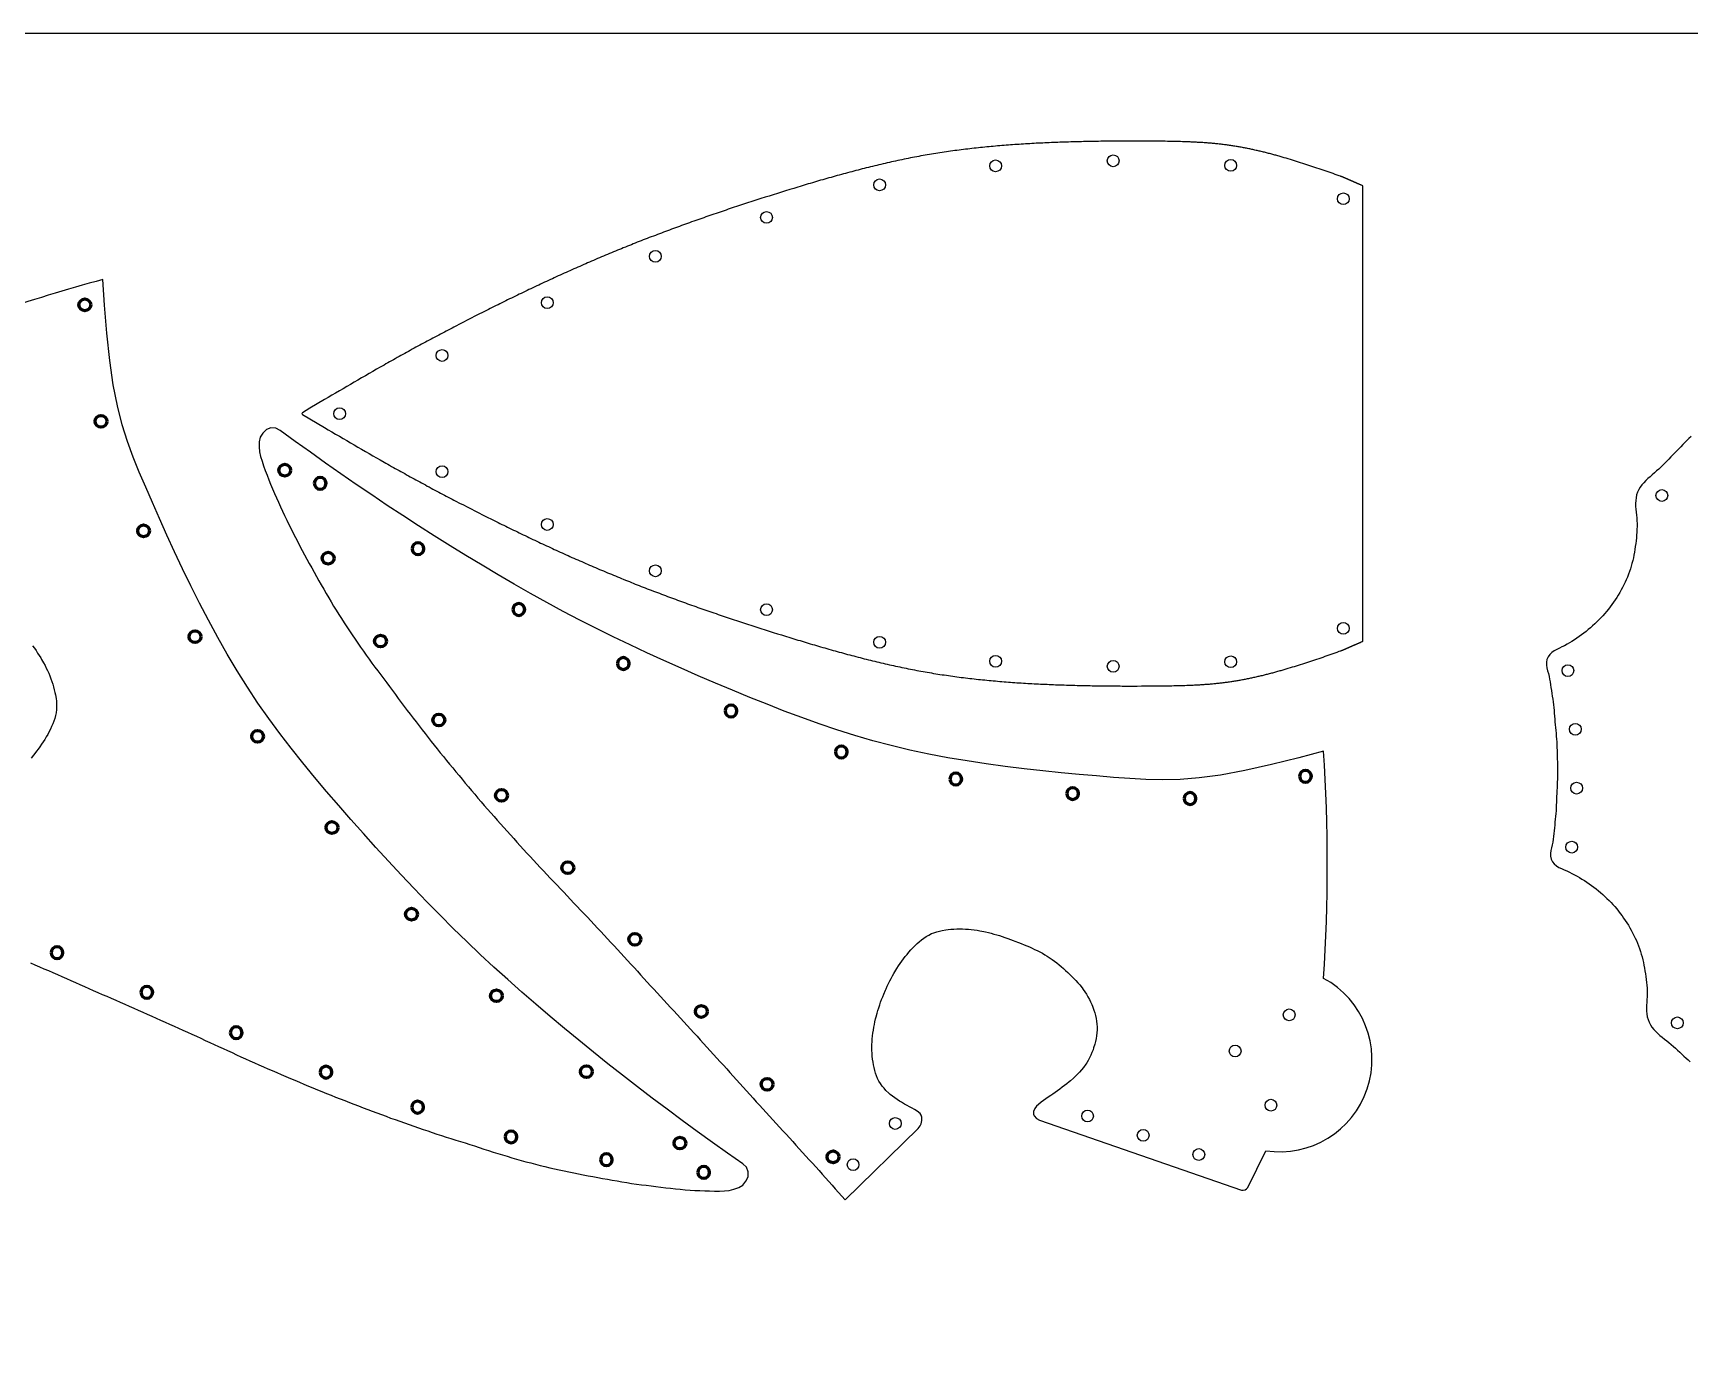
# Model space of a CAD drawing. Header units: millimetres. Extents: x -13 to 1300, y 0 to 900.
# Drawn here: x 219.7 to 641.9, y 563.2 to 900 of the extents above; entities that cross this region are included whole.
import ezdxf

# ---------------------------------------------------------------- set-up
doc = ezdxf.new("R2010")
doc.units = ezdxf.units.MM
doc.header["$MEASUREMENT"] = 0
doc.layers.add('Asphalt line', color=7, linetype='Continuous', lineweight=60)

# ---------------------------------------------------------------- blocks, each defined once
blk = doc.blocks.new('*U170')
at = {"layer": 'Asphalt line'}
blk.add_circle((0, 0), 1.5, dxfattribs=at)
blk = doc.blocks.new('*U172')
at = {"color": 0, "linetype": 'ByBlock', "lineweight": -2, "transparency": 16777216}
for p, rotation in [((18152.59, 16266.89), 125.0890754685372), ((18169.27, 16241.97), 122.4878010104123), ((18184.74, 16216.27), 119.3926457649304), ((18198.52, 16189.62), 115.3225944649334), ((18210.6, 16162.17), 112.3515465901946), ((18221.05, 16134.06), 107.4632557853854), ((18227.95, 16104.89), 99.52896095275729), ((18231.66, 16075.12), 95.27111535672375), ((18232.93, 16045.19), 85.59557755168287), ((18227.25, 16015.77), 75.27021403216519)]:
    blk.add_blockref('*U170', p, dxfattribs=dict(at, rotation=rotation))
blk = doc.blocks.new('*U173')
at = {"layer": 'Asphalt line'}
blk.add_circle((0, 0), 1.5, dxfattribs=at)
blk = doc.blocks.new('*U174')
at = {"color": 0, "linetype": 'ByBlock', "lineweight": -2, "transparency": 16777216}
for p, rotation in [((18152.59, 16266.89), 125.0890754685372), ((18169.27, 16241.97), 122.4878010104123), ((18184.74, 16216.27), 119.3926457649304), ((18198.52, 16189.62), 115.3225944649334), ((18210.6, 16162.17), 112.3515465901946), ((18221.05, 16134.06), 107.4632557853854), ((18227.95, 16104.89), 99.52896095275729), ((18231.66, 16075.12), 95.27111535672375), ((18232.93, 16045.19), 85.59557755168287), ((18227.25, 16015.77), 75.27021403216519)]:
    blk.add_blockref('*U173', p, dxfattribs=dict(at, rotation=rotation))
blk = doc.blocks.new('*U175')
at = {"layer": 'Asphalt line'}
blk.add_circle((10.01, -0.04), 1.5, dxfattribs=at)
blk = doc.blocks.new('*U176')
at = {"color": 0, "linetype": 'ByBlock', "lineweight": -2, "transparency": 16777216}
for p, rotation in [((18034.35, 16271.62), 25.65217659038145), ((18012.34, 16259.78), 30.74563605227971), ((17991.77, 16245.59), 36.53078466352862), ((17971.98, 16230.33), 39.4520793077395), ((17953.04, 16214.01), 41.98599230359968), ((17934.78, 16196.94), 43.37548425488295), ((17916.44, 16179.95), 42.52346272460711), ((17898.01, 16163.06), 42.27126068787618), ((17879.49, 16146.26), 42.45308691379032), ((17860.94, 16129.51), 42.04676851832901)]:
    blk.add_blockref('*U175', p, dxfattribs=dict(at, rotation=rotation))
blk = doc.blocks.new('*U177')
at = {"layer": 'Asphalt line'}
blk.add_circle((10.01, -0.04), 1.5, dxfattribs=at)
blk = doc.blocks.new('*U178')
at = {"color": 0, "linetype": 'ByBlock', "lineweight": -2, "transparency": 16777216}
for p, rotation in [((18034.35, 16271.62), 25.65217659038145), ((18012.34, 16259.78), 30.74563605227971), ((17991.77, 16245.59), 36.53078466352862), ((17971.98, 16230.33), 39.4520793077395), ((17953.04, 16214.01), 41.98599230359968), ((17934.78, 16196.94), 43.37548425488295), ((17916.44, 16179.95), 42.52346272460711), ((17898.01, 16163.06), 42.27126068787618), ((17879.49, 16146.26), 42.45308691379032), ((17860.94, 16129.51), 42.04676851832901)]:
    blk.add_blockref('*U177', p, dxfattribs=dict(at, rotation=rotation))

msp = doc.modelspace()

# ---------------------------------------------------------------- linework, layer by layer
for p, q in [((0, 900), (1300, 900)), ((558.59, 745.03), (558.59, 750.53)), ((426.62, 602.67), (430.2, 606.17))]:
    msp.add_line(p, q)
for points in [[(288.27, 803.27, 0.471642), (288.27, 802.83), (290.16, 801.71), (292.04, 800.6), (293.93, 799.48), (294.87, 798.93), (295.82, 798.37), (296.76, 797.82), (297.71, 797.26), (298.65, 796.71), (299.6, 796.15), (300.54, 795.6), (301.49, 795.05), (302.44, 794.5), (303.39, 793.95), (304.34, 793.4), (305.29, 792.85), (306.24, 792.31), (307.19, 791.76), (308.14, 791.22), (309.09, 790.68), (309.57, 790.41), (310.05, 790.14), (310.52, 789.87), (311, 789.6), (311.48, 789.34), (311.96, 789.07), (312.43, 788.8), (312.91, 788.54), (313.39, 788.27), (313.87, 788), (314.35, 787.74), (314.83, 787.47), (315.31, 787.21), (315.79, 786.95), (316.27, 786.68), (316.75, 786.42), (317.23, 786.16), (317.71, 785.9), (318.19, 785.63), (318.68, 785.37), (319.16, 785.11), (319.64, 784.85), (320.12, 784.59), (320.61, 784.34), (321.09, 784.08), (321.57, 783.82), (322.06, 783.56), (322.54, 783.3), (323.02, 783.05), (323.51, 782.79), (323.99, 782.54), (324.48, 782.28), (324.96, 782.03), (325.45, 781.77), (325.93, 781.52), (326.42, 781.26), (326.9, 781.01), (327.39, 780.76), (328.36, 780.25), (329.34, 779.75), (330.31, 779.25), (331.29, 778.75), (332.26, 778.25), (333.24, 777.76), (334.22, 777.26), (334.71, 777.01), (335.2, 776.77), (335.69, 776.52), (336.18, 776.28), (336.67, 776.03), (337.16, 775.79), (337.65, 775.54), (338.14, 775.3), (338.63, 775.06), (339.13, 774.81), (339.62, 774.57), (340.11, 774.33), (340.6, 774.09), (341.09, 773.85), (341.59, 773.61), (342.08, 773.37), (342.57, 773.13), (343.07, 772.89), (343.56, 772.65), (344.05, 772.41), (344.55, 772.17), (345.04, 771.94), (345.54, 771.7), (346.03, 771.46), (346.53, 771.23), (347.02, 770.99), (347.52, 770.76), (348.01, 770.53), (348.51, 770.29), (349.01, 770.06), (349.5, 769.83), (350, 769.6), (350.5, 769.37), (350.99, 769.14), (351.49, 768.91), (351.99, 768.68), (352.49, 768.45), (352.98, 768.22), (353.48, 767.99), (353.98, 767.76), (354.48, 767.54), (354.98, 767.31), (355.48, 767.09), (355.98, 766.86), (356.48, 766.64), (356.98, 766.41), (357.48, 766.19), (357.98, 765.97), (358.48, 765.75), (358.98, 765.53), (359.49, 765.31), (359.99, 765.09), (360.49, 764.87), (360.99, 764.65), (361.49, 764.43), (362, 764.21), (362.5, 764), (363, 763.78), (363.51, 763.57), (364.01, 763.35), (364.52, 763.14), (365.02, 762.93), (365.53, 762.71), (366.03, 762.5), (366.54, 762.29), (367.04, 762.08), (367.55, 761.87), (368.05, 761.66), (368.56, 761.45), (369.07, 761.25), (369.58, 761.04), (370.08, 760.83), (370.59, 760.63), (371.1, 760.42), (371.61, 760.22), (372.12, 760.02), (372.62, 759.81), (373.13, 759.61), (373.64, 759.41), (374.15, 759.21), (374.66, 759.01), (375.17, 758.81), (375.68, 758.61), (376.19, 758.41), (376.7, 758.22), (377.21, 758.02), (377.73, 757.82), (378.24, 757.63), (378.75, 757.43), (379.26, 757.24), (379.77, 757.05), (380.29, 756.86), (380.8, 756.66), (381.31, 756.47), (381.83, 756.28), (382.34, 756.09), (382.85, 755.9), (383.37, 755.71), (383.88, 755.52), (384.4, 755.34), (384.91, 755.15), (385.43, 754.96), (385.94, 754.78), (386.46, 754.59), (386.97, 754.41), (387.49, 754.22), (388.01, 754.04), (388.52, 753.86), (389.04, 753.67), (389.56, 753.49), (390.07, 753.31), (390.59, 753.13), (391.11, 752.95), (391.62, 752.77), (392.14, 752.59), (392.66, 752.41), (393.18, 752.24), (393.7, 752.06), (394.22, 751.88), (394.74, 751.7), (395.25, 751.53), (395.77, 751.35), (396.29, 751.18), (396.81, 751), (397.33, 750.83), (397.85, 750.66), (398.37, 750.48), (398.89, 750.31), (399.41, 750.14), (399.93, 749.97), (400.46, 749.8), (400.98, 749.62), (401.5, 749.45), (402.02, 749.28), (402.54, 749.12), (403.06, 748.95), (404.11, 748.61), (405.15, 748.28), (406.2, 747.94), (407.24, 747.61), (408.29, 747.28), (409.34, 746.95), (410.38, 746.63), (411.43, 746.3), (412.48, 745.98), (413.53, 745.66), (414.06, 745.5), (414.58, 745.34), (415.11, 745.18), (415.63, 745.02), (416.16, 744.86), (416.68, 744.7), (417.21, 744.54), (417.74, 744.39), (418.26, 744.23), (418.79, 744.08), (419.32, 743.92), (419.84, 743.77), (420.37, 743.61), (420.9, 743.46), (421.42, 743.31), (421.95, 743.16), (422.48, 743.01), (423.01, 742.86), (423.54, 742.71), (424.06, 742.56), (424.59, 742.41), (425.12, 742.27), (425.65, 742.12), (426.18, 741.98), (426.71, 741.83), (427.24, 741.69), (427.77, 741.55), (428.3, 741.41), (428.83, 741.27), (429.36, 741.13), (429.89, 740.99), (430.42, 740.85), (430.95, 740.72), (431.48, 740.58), (432.01, 740.45), (432.54, 740.31), (433.08, 740.18), (433.61, 740.05), (434.14, 739.92), (434.67, 739.8), (435.21, 739.67), (435.74, 739.54), (436.27, 739.42), (436.81, 739.3), (437.34, 739.17), (437.88, 739.05), (438.41, 738.93), (438.95, 738.82), (439.48, 738.7), (440.02, 738.58), (440.55, 738.47), (441.09, 738.36), (441.62, 738.25), (442.16, 738.14), (442.7, 738.03), (443.23, 737.92), (443.77, 737.82), (444.31, 737.71), (444.85, 737.61), (445.38, 737.51), (445.92, 737.41), (446.46, 737.31), (447, 737.22), (447.54, 737.12), (448.08, 737.03), (448.62, 736.94), (449.16, 736.85), (449.7, 736.76), (450.24, 736.68), (450.78, 736.59), (451.32, 736.51), (451.86, 736.43), (452.41, 736.35), (452.95, 736.27), (453.49, 736.19), (454.03, 736.12), (454.58, 736.04), (455.12, 735.97), (455.66, 735.9), (456.21, 735.83), (456.75, 735.76), (457.29, 735.7), (457.84, 735.63), (458.38, 735.57), (458.93, 735.5), (459.47, 735.44), (460.02, 735.38), (460.56, 735.32), (461.11, 735.27), (461.65, 735.21), (462.2, 735.16), (462.74, 735.1), (463.29, 735.05), (463.84, 735), (464.38, 734.95), (464.93, 734.9), (465.47, 734.85), (466.02, 734.81), (466.57, 734.76), (467.11, 734.72), (467.66, 734.67), (468.21, 734.63), (468.76, 734.59), (469.3, 734.55), (469.85, 734.51), (470.4, 734.47), (470.95, 734.44), (471.49, 734.4), (472.04, 734.37), (472.59, 734.33), (473.14, 734.3), (473.68, 734.27), (474.23, 734.24), (474.78, 734.21), (475.33, 734.18), (475.88, 734.15), (476.43, 734.13), (476.97, 734.1), (477.52, 734.07), (478.07, 734.05), (478.62, 734.03), (479.17, 734), (479.71, 733.98), (480.26, 733.96), (480.81, 733.94), (481.36, 733.92), (481.91, 733.9), (482.45, 733.88), (483, 733.86), (483.55, 733.85), (484.1, 733.83), (484.65, 733.82), (485.19, 733.8), (485.74, 733.79), (486.29, 733.77), (486.84, 733.76), (487.39, 733.75), (487.93, 733.74), (488.48, 733.72), (489.03, 733.71), (489.58, 733.7), (490.12, 733.7), (490.67, 733.69), (491.22, 733.68), (491.77, 733.67), (492.31, 733.66), (492.86, 733.66), (493.41, 733.65), (493.96, 733.65), (494.5, 733.64), (495.05, 733.64), (495.6, 733.63), (496.15, 733.63), (496.69, 733.63), (497.24, 733.62), (497.79, 733.62), (498.34, 733.62), (498.88, 733.62), (499.98, 733.62), (501.08, 733.62), (502.17, 733.63), (503.27, 733.63), (504.37, 733.64), (505.46, 733.65), (506.56, 733.66), (507.11, 733.66), (507.66, 733.67), (508.21, 733.67), (508.76, 733.68), (509.31, 733.69), (509.86, 733.7), (510.4, 733.71), (510.95, 733.72), (511.5, 733.74), (512.05, 733.75), (512.6, 733.77), (513.15, 733.78), (513.7, 733.8), (514.25, 733.82), (514.52, 733.83), (514.79, 733.85), (515.07, 733.86), (515.34, 733.87), (515.62, 733.88), (515.89, 733.9), (516.16, 733.91), (516.44, 733.93), (516.71, 733.94), (516.99, 733.96), (517.26, 733.98), (517.53, 733.99), (517.81, 734.01), (518.08, 734.03), (518.35, 734.05), (518.63, 734.07), (518.9, 734.09), (519.17, 734.11), (519.44, 734.13), (519.72, 734.16), (519.99, 734.18), (520.26, 734.2), (520.54, 734.23), (520.81, 734.26), (521.08, 734.28), (521.35, 734.31), (521.63, 734.34), (521.9, 734.37), (522.17, 734.4), (522.44, 734.43), (522.71, 734.46), (522.98, 734.49), (523.26, 734.53), (523.53, 734.56), (523.8, 734.6), (524.07, 734.63), (524.34, 734.67), (524.61, 734.71), (524.88, 734.75), (525.15, 734.79), (525.42, 734.83), (525.69, 734.87), (525.96, 734.91), (526.23, 734.96), (526.5, 735), (526.77, 735.05), (527.04, 735.1), (527.31, 735.14), (527.58, 735.19), (527.85, 735.24), (528.12, 735.29), (528.39, 735.34), (528.66, 735.4), (528.93, 735.45), (529.2, 735.5), (529.46, 735.56), (529.73, 735.61), (530, 735.67), (530.27, 735.73), (530.54, 735.79), (530.8, 735.85), (531.07, 735.9), (531.34, 735.97), (531.61, 736.03), (531.87, 736.09), (532.14, 736.15), (532.41, 736.21), (532.67, 736.28), (532.94, 736.34), (533.21, 736.41), (533.47, 736.47), (533.74, 736.54), (534.01, 736.61), (534.27, 736.68), (534.54, 736.74), (534.8, 736.81), (535.07, 736.88), (535.33, 736.95), (535.6, 737.02), (535.86, 737.1), (536.13, 737.17), (536.39, 737.24), (536.66, 737.31), (536.92, 737.39), (537.19, 737.46), (537.45, 737.54), (537.71, 737.61), (537.98, 737.69), (538.24, 737.76), (538.51, 737.84), (539.03, 737.99), (539.56, 738.15), (540.08, 738.31), (540.61, 738.47), (541.13, 738.63), (541.66, 738.79), (542.18, 738.95), (542.7, 739.12), (543.23, 739.28), (543.75, 739.45), (544.27, 739.62), (544.79, 739.79), (545.31, 739.96), (545.83, 740.13), (546.35, 740.31), (546.87, 740.48), (547.39, 740.66), (547.91, 740.83), (548.42, 741.01), (548.94, 741.19), (549.46, 741.37), (549.98, 741.55), (550.49, 741.73), (551.01, 741.91), (551.53, 742.1), (552.04, 742.28), (552.56, 742.46), (552.82, 742.56), (552.94, 742.6), (553.01, 742.63), (553.04, 742.64), (553.06, 742.64), (553.07, 742.65), (553.08, 742.65), (553.09, 742.66), (553.1, 742.66), (553.11, 742.66), (553.12, 742.67), (553.14, 742.67), (553.15, 742.68), (553.16, 742.68), (553.18, 742.69), (553.19, 742.7), (553.21, 742.7), (553.23, 742.71), (553.25, 742.72), (553.27, 742.73), (553.28, 742.73), (553.3, 742.74), (553.31, 742.74), (553.32, 742.75), (553.34, 742.75), (553.35, 742.76), (553.36, 742.77), (553.38, 742.77), (553.4, 742.78), (553.41, 742.79), (553.43, 742.79), (553.45, 742.8), (553.46, 742.81), (553.48, 742.81), (553.5, 742.82), (553.52, 742.83), (553.54, 742.84), (553.56, 742.85), (553.58, 742.86), (553.6, 742.87), (553.63, 742.88), (553.65, 742.89), (553.67, 742.9), (553.7, 742.91), (553.73, 742.92), (553.75, 742.93), (553.78, 742.94), (553.81, 742.95), (553.83, 742.97), (553.86, 742.98), (553.89, 742.99), (553.93, 743), (553.96, 743.02), (553.99, 743.03), (554.02, 743.05), (554.06, 743.06), (554.09, 743.08), (554.13, 743.09), (554.17, 743.11), (554.2, 743.12), (554.24, 743.14), (554.28, 743.16), (554.32, 743.18), (554.36, 743.19), (554.41, 743.21), (554.45, 743.23), (554.49, 743.25), (554.54, 743.27), (554.59, 743.29), (554.63, 743.31), (554.68, 743.33), (554.73, 743.35), (554.78, 743.37), (554.83, 743.4), (554.89, 743.42), (554.94, 743.44), (555, 743.47), (555.05, 743.49), (555.11, 743.52), (555.17, 743.54), (555.23, 743.57), (555.29, 743.59), (555.35, 743.62), (555.41, 743.65), (555.48, 743.68), (555.54, 743.71), (555.61, 743.73), (555.68, 743.76), (555.75, 743.79), (555.82, 743.82), (555.89, 743.86), (555.96, 743.89), (556.04, 743.92), (556.11, 743.95), (556.19, 743.99), (556.27, 744.02), (556.35, 744.06), (556.43, 744.09), (556.51, 744.13), (556.6, 744.16), (556.68, 744.2), (556.77, 744.24), (556.86, 744.28), (556.95, 744.32), (557.04, 744.36), (557.13, 744.4), (557.22, 744.44), (557.32, 744.48), (557.42, 744.52), (557.52, 744.56), (557.62, 744.61), (557.72, 744.65), (557.82, 744.7), (557.93, 744.74), (558.03, 744.79), (558.14, 744.84), (558.25, 744.88), (558.36, 744.93), (558.47, 744.98), (558.59, 745.03), (558.59, 861.07), (558.47, 861.12), (558.36, 861.17), (558.25, 861.22), (558.14, 861.26), (558.03, 861.31), (557.93, 861.36), (557.82, 861.4), (557.72, 861.45), (557.62, 861.49), (557.52, 861.54), (557.42, 861.58), (557.32, 861.62), (557.22, 861.66), (557.13, 861.7), (557.04, 861.74), (556.95, 861.78), (556.86, 861.82), (556.77, 861.86), (556.68, 861.9), (556.6, 861.94), (556.51, 861.97), (556.43, 862.01), (556.35, 862.04), (556.27, 862.08), (556.19, 862.11), (556.11, 862.15), (556.04, 862.18), (555.96, 862.21), (555.89, 862.24), (555.82, 862.28), (555.75, 862.31), (555.68, 862.34), (555.61, 862.37), (555.54, 862.39), (555.48, 862.42), (555.41, 862.45), (555.35, 862.48), (555.29, 862.51), (555.23, 862.53), (555.17, 862.56), (555.11, 862.58), (555.05, 862.61), (555, 862.63), (554.94, 862.66), (554.89, 862.68), (554.83, 862.7), (554.78, 862.73), (554.73, 862.75), (554.68, 862.77), (554.63, 862.79), (554.59, 862.81), (554.54, 862.83), (554.49, 862.85), (554.45, 862.87), (554.41, 862.89), (554.36, 862.91), (554.32, 862.92), (554.28, 862.94), (554.24, 862.96), (554.2, 862.98), (554.17, 862.99), (554.13, 863.01), (554.09, 863.02), (554.06, 863.04), (554.02, 863.05), (553.99, 863.07), (553.96, 863.08), (553.93, 863.1), (553.89, 863.11), (553.86, 863.12), (553.83, 863.13), (553.81, 863.15), (553.78, 863.16), (553.75, 863.17), (553.73, 863.18), (553.7, 863.19), (553.67, 863.2), (553.65, 863.21), (553.63, 863.22), (553.6, 863.23), (553.58, 863.24), (553.56, 863.25), (553.54, 863.26), (553.52, 863.27), (553.5, 863.28), (553.48, 863.29), (553.46, 863.29), (553.45, 863.3), (553.43, 863.31), (553.41, 863.31), (553.4, 863.32), (553.38, 863.33), (553.36, 863.33), (553.35, 863.34), (553.34, 863.35), (553.32, 863.35), (553.31, 863.36), (553.3, 863.36), (553.28, 863.37), (553.27, 863.37), (553.25, 863.38), (553.23, 863.39), (553.21, 863.4), (553.19, 863.4), (553.18, 863.41), (553.16, 863.42), (553.15, 863.42), (553.14, 863.43), (553.12, 863.43), (553.11, 863.44), (553.1, 863.44), (553.09, 863.44), (553.08, 863.45), (553.07, 863.45), (553.06, 863.46), (553.04, 863.46), (553.01, 863.47), (552.94, 863.5), (552.82, 863.54), (552.56, 863.64), (552.04, 863.82), (551.53, 864), (551.01, 864.19), (550.49, 864.37), (549.98, 864.55), (549.46, 864.73), (548.94, 864.91), (548.42, 865.09), (547.91, 865.27), (547.39, 865.44), (546.87, 865.62), (546.35, 865.79), (545.83, 865.97), (545.31, 866.14), (544.79, 866.31), (544.27, 866.48), (543.75, 866.65), (543.23, 866.82), (542.7, 866.98), (542.18, 867.15), (541.66, 867.31), (541.13, 867.47), (540.61, 867.63), (540.08, 867.79), (539.56, 867.95), (539.03, 868.11), (538.51, 868.26), (538.24, 868.34), (537.98, 868.41), (537.71, 868.49), (537.45, 868.56), (537.19, 868.64), (536.92, 868.71), (536.66, 868.79), (536.39, 868.86), (536.13, 868.93), (535.86, 869), (535.6, 869.08), (535.33, 869.15), (535.07, 869.22), (534.8, 869.29), (534.54, 869.36), (534.27, 869.42), (534.01, 869.49), (533.74, 869.56), (533.47, 869.63), (533.21, 869.69), (532.94, 869.76), (532.67, 869.82), (532.41, 869.89), (532.14, 869.95), (531.87, 870.01), (531.61, 870.07), (531.34, 870.13), (531.07, 870.2), (530.8, 870.25), (530.54, 870.31), (530.27, 870.37), (530, 870.43), (529.73, 870.49), (529.46, 870.54), (529.2, 870.6), (528.93, 870.65), (528.66, 870.7), (528.39, 870.76), (528.12, 870.81), (527.85, 870.86), (527.58, 870.91), (527.31, 870.96), (527.04, 871), (526.77, 871.05), (526.5, 871.1), (526.23, 871.14), (525.96, 871.19), (525.69, 871.23), (525.42, 871.27), (525.15, 871.31), (524.88, 871.35), (524.61, 871.39), (524.34, 871.43), (524.07, 871.47), (523.8, 871.5), (523.53, 871.54), (523.26, 871.57), (522.98, 871.61), (522.71, 871.64), (522.44, 871.67), (522.17, 871.7), (521.9, 871.73), (521.63, 871.76), (521.35, 871.79), (521.08, 871.82), (520.81, 871.84), (520.54, 871.87), (520.26, 871.9), (519.99, 871.92), (519.72, 871.94), (519.44, 871.97), (519.17, 871.99), (518.9, 872.01), (518.63, 872.03), (518.35, 872.05), (518.08, 872.07), (517.81, 872.09), (517.53, 872.11), (517.26, 872.12), (516.99, 872.14), (516.71, 872.16), (516.44, 872.17), (516.16, 872.19), (515.89, 872.2), (515.62, 872.22), (515.34, 872.23), (515.07, 872.24), (514.79, 872.25), (514.52, 872.27), (514.25, 872.28), (513.7, 872.3), (513.15, 872.32), (512.6, 872.33), (512.05, 872.35), (511.5, 872.36), (510.95, 872.38), (510.4, 872.39), (509.86, 872.4), (509.31, 872.41), (508.76, 872.42), (508.21, 872.43), (507.66, 872.43), (507.11, 872.44), (506.56, 872.44), (505.46, 872.45), (504.37, 872.46), (503.27, 872.47), (502.17, 872.47), (501.08, 872.48), (499.98, 872.48), (498.88, 872.48), (498.34, 872.48), (497.79, 872.48), (497.24, 872.48), (496.69, 872.47), (496.15, 872.47), (495.6, 872.47), (495.05, 872.46), (494.5, 872.46), (493.96, 872.45), (493.41, 872.45), (492.86, 872.44), (492.31, 872.44), (491.77, 872.43), (491.22, 872.42), (490.67, 872.41), (490.12, 872.4), (489.58, 872.4), (489.03, 872.39), (488.48, 872.37), (487.93, 872.36), (487.39, 872.35), (486.84, 872.34), (486.29, 872.33), (485.74, 872.31), (485.19, 872.3), (484.65, 872.28), (484.1, 872.27), (483.55, 872.25), (483, 872.24), (482.45, 872.22), (481.91, 872.2), (481.36, 872.18), (480.81, 872.16), (480.26, 872.14), (479.71, 872.12), (479.17, 872.1), (478.62, 872.07), (478.07, 872.05), (477.52, 872.03), (476.97, 872), (476.43, 871.97), (475.88, 871.95), (475.33, 871.92), (474.78, 871.89), (474.23, 871.86), (473.68, 871.83), (473.14, 871.8), (472.59, 871.77), (472.04, 871.73), (471.49, 871.7), (470.95, 871.66), (470.4, 871.63), (469.85, 871.59), (469.3, 871.55), (468.76, 871.51), (468.21, 871.47), (467.66, 871.43), (467.11, 871.38), (466.57, 871.34), (466.02, 871.29), (465.47, 871.25), (464.93, 871.2), (464.38, 871.15), (463.84, 871.1), (463.29, 871.05), (462.74, 871), (462.2, 870.94), (461.65, 870.89), (461.11, 870.83), (460.56, 870.78), (460.02, 870.72), (459.47, 870.66), (458.93, 870.6), (458.38, 870.53), (457.84, 870.47), (457.29, 870.4), (456.75, 870.34), (456.21, 870.27), (455.66, 870.2), (455.12, 870.13), (454.58, 870.06), (454.03, 869.98), (453.49, 869.91), (452.95, 869.83), (452.41, 869.75), (451.86, 869.67), (451.32, 869.59), (450.78, 869.51), (450.24, 869.42), (449.7, 869.34), (449.16, 869.25), (448.62, 869.16), (448.08, 869.07), (447.54, 868.98), (447, 868.88), (446.46, 868.79), (445.92, 868.69), (445.38, 868.59), (444.85, 868.49), (444.31, 868.39), (443.77, 868.28), (443.23, 868.18), (442.7, 868.07), (442.16, 867.96), (441.62, 867.85), (441.09, 867.74), (440.55, 867.63), (440.02, 867.52), (439.48, 867.4), (438.95, 867.28), (438.41, 867.17), (437.88, 867.05), (437.34, 866.93), (436.81, 866.8), (436.27, 866.68), (435.74, 866.56), (435.21, 866.43), (434.67, 866.3), (434.14, 866.18), (433.61, 866.05), (433.08, 865.92), (432.54, 865.78), (432.01, 865.65), (431.48, 865.52), (430.95, 865.38), (430.42, 865.25), (429.89, 865.11), (429.36, 864.97), (428.83, 864.83), (428.3, 864.69), (427.77, 864.55), (427.24, 864.41), (426.71, 864.27), (426.18, 864.12), (425.65, 863.98), (425.12, 863.83), (424.59, 863.69), (424.06, 863.54), (423.54, 863.39), (423.01, 863.24), (422.48, 863.09), (421.95, 862.94), (421.42, 862.79), (420.9, 862.64), (420.37, 862.49), (419.84, 862.33), (419.32, 862.18), (418.79, 862.02), (418.26, 861.87), (417.74, 861.71), (417.21, 861.56), (416.68, 861.4), (416.16, 861.24), (415.63, 861.08), (415.11, 860.92), (414.58, 860.76), (414.06, 860.6), (413.53, 860.44), (412.48, 860.12), (411.43, 859.8), (410.38, 859.47), (409.34, 859.15), (408.29, 858.82), (407.24, 858.49), (406.2, 858.16), (405.15, 857.82), (404.11, 857.49), (403.06, 857.15), (402.54, 856.98), (402.02, 856.82), (401.5, 856.65), (400.98, 856.48), (400.46, 856.3), (399.93, 856.13), (399.41, 855.96), (398.89, 855.79), (398.37, 855.62), (397.85, 855.44), (397.33, 855.27), (396.81, 855.1), (396.29, 854.92), (395.77, 854.75), (395.25, 854.57), (394.74, 854.4), (394.22, 854.22), (393.7, 854.04), (393.18, 853.86), (392.66, 853.69), (392.14, 853.51), (391.62, 853.33), (391.11, 853.15), (390.59, 852.97), (390.07, 852.79), (389.56, 852.61), (389.04, 852.43), (388.52, 852.24), (388.01, 852.06), (387.49, 851.88), (386.97, 851.69), (386.46, 851.51), (385.94, 851.32), (385.43, 851.14), (384.91, 850.95), (384.4, 850.76), (383.88, 850.58), (383.37, 850.39), (382.85, 850.2), (382.34, 850.01), (381.83, 849.82), (381.31, 849.63), (380.8, 849.44), (380.29, 849.24), (379.77, 849.05), (379.26, 848.86), (378.75, 848.67), (378.24, 848.47), (377.73, 848.28), (377.21, 848.08), (376.7, 847.88), (376.19, 847.69), (375.68, 847.49), (375.17, 847.29), (374.66, 847.09), (374.15, 846.89), (373.64, 846.69), (373.13, 846.49), (372.62, 846.29), (372.12, 846.08), (371.61, 845.88), (371.1, 845.68), (370.59, 845.47), (370.08, 845.27), (369.58, 845.06), (369.07, 844.85), (368.56, 844.65), (368.05, 844.44), (367.55, 844.23), (367.04, 844.02), (366.54, 843.81), (366.03, 843.6), (365.53, 843.39), (365.02, 843.17), (364.52, 842.96), (364.01, 842.75), (363.51, 842.53), (363, 842.32), (362.5, 842.1), (362, 841.89), (361.49, 841.67), (360.99, 841.45), (360.49, 841.23), (359.99, 841.01), (359.49, 840.79), (358.98, 840.57), (358.48, 840.35), (357.98, 840.13), (357.48, 839.91), (356.98, 839.69), (356.48, 839.46), (355.98, 839.24), (355.48, 839.01), (354.98, 838.79), (354.48, 838.56), (353.98, 838.34), (353.48, 838.11), (352.98, 837.88), (352.49, 837.65), (351.99, 837.42), (351.49, 837.19), (350.99, 836.96), (350.5, 836.73), (350, 836.5), (349.5, 836.27), (349.01, 836.04), (348.51, 835.81), (348.01, 835.57), (347.52, 835.34), (347.02, 835.11), (346.53, 834.87), (346.03, 834.64), (345.54, 834.4), (345.04, 834.16), (344.55, 833.93), (344.05, 833.69), (343.56, 833.45), (343.07, 833.21), (342.57, 832.97), (342.08, 832.73), (341.59, 832.49), (341.09, 832.25), (340.6, 832.01), (340.11, 831.77), (339.62, 831.53), (339.13, 831.29), (338.63, 831.04), (338.14, 830.8), (337.65, 830.56), (337.16, 830.31), (336.67, 830.07), (336.18, 829.82), (335.69, 829.58), (335.2, 829.33), (334.71, 829.09), (334.22, 828.84), (333.24, 828.34), (332.26, 827.85), (331.29, 827.35), (330.31, 826.85), (329.34, 826.35), (328.36, 825.85), (327.39, 825.34), (326.9, 825.09), (326.42, 824.84), (325.93, 824.58), (325.45, 824.33), (324.96, 824.07), (324.48, 823.82), (323.99, 823.56), (323.51, 823.31), (323.02, 823.05), (322.54, 822.8), (322.06, 822.54), (321.57, 822.28), (321.09, 822.02), (320.61, 821.76), (320.12, 821.51), (319.64, 821.25), (319.16, 820.99), (318.68, 820.73), (318.19, 820.47), (317.71, 820.2), (317.23, 819.94), (316.75, 819.68), (316.27, 819.42), (315.79, 819.15), (315.31, 818.89), (314.83, 818.63), (314.35, 818.36), (313.87, 818.1), (313.39, 817.83), (312.91, 817.56), (312.43, 817.3), (311.96, 817.03), (311.48, 816.76), (311, 816.5), (310.52, 816.23), (310.05, 815.96), (309.57, 815.69), (309.09, 815.42), (308.14, 814.88), (307.19, 814.34), (306.24, 813.79), (305.29, 813.25), (304.34, 812.7), (303.39, 812.15), (302.44, 811.6), (301.49, 811.05), (300.54, 810.5), (299.6, 809.95), (298.65, 809.39), (297.71, 808.84), (296.76, 808.28), (295.82, 807.73), (294.87, 807.17), (293.93, 806.62), (292.04, 805.5), (290.16, 804.39), (288.27, 803.27)], [(218.98, 663.08), (220.12, 662.58), (221.27, 662.08), (222.41, 661.58), (223.56, 661.08), (224.7, 660.58), (225.85, 660.07), (226.99, 659.57), (228.13, 659.07), (229.28, 658.56), (230.42, 658.06), (231.57, 657.56), (232.71, 657.05), (233.85, 656.55), (235, 656.05), (236.14, 655.54), (237.29, 655.04), (238.43, 654.54), (239.57, 654.04), (240.72, 653.53), (241.86, 653.03), (243.01, 652.53), (244.15, 652.03), (245.3, 651.52), (246.44, 651.02), (247.58, 650.51), (248.73, 650.01), (249.87, 649.5), (251.01, 649), (252.15, 648.49), (253.29, 647.98), (254.44, 647.47), (255.57, 646.95), (256.71, 646.44), (257.85, 645.92), (258.99, 645.4), (260.13, 644.89), (261.26, 644.37), (262.4, 643.84), (263.53, 643.32), (264.67, 642.8), (265.81, 642.28), (266.94, 641.76), (268.08, 641.23), (269.21, 640.71), (270.35, 640.19), (271.48, 639.67), (272.62, 639.15), (273.76, 638.63), (274.9, 638.12), (276.04, 637.61), (277.18, 637.1), (278.33, 636.6), (279.47, 636.1), (280.62, 635.6), (281.77, 635.11), (282.91, 634.61), (284.06, 634.12), (285.21, 633.63), (286.36, 633.14), (287.51, 632.65), (288.66, 632.17), (289.82, 631.68), (290.97, 631.2), (292.12, 630.72), (293.28, 630.25), (294.44, 629.78), (295.6, 629.32), (296.76, 628.86), (297.93, 628.4), (299.09, 627.95), (300.26, 627.5), (301.42, 627.05), (302.59, 626.6), (303.76, 626.15), (304.92, 625.71), (306.09, 625.26), (307.26, 624.82), (308.43, 624.39), (309.61, 623.96), (310.78, 623.53), (311.96, 623.11), (313.14, 622.69), (314.31, 622.27), (315.49, 621.86), (316.67, 621.45), (317.86, 621.04), (319.04, 620.63), (320.22, 620.22), (321.4, 619.82), (322.59, 619.42), (323.77, 619.03), (324.96, 618.64), (326.15, 618.27), (327.35, 617.9), (328.54, 617.54), (329.74, 617.17), (330.93, 616.79), (332.12, 616.4), (333.3, 616), (334.49, 615.61), (335.68, 615.23), (336.87, 614.85), (338.06, 614.48), (339.26, 614.12), (340.46, 613.77), (341.66, 613.42), (342.86, 613.08), (344.07, 612.74), (345.27, 612.4), (346.48, 612.07), (347.68, 611.75), (348.89, 611.44), (350.11, 611.13), (351.32, 610.84), (352.54, 610.56), (353.76, 610.29), (354.98, 610.03), (356.2, 609.77), (357.43, 609.52), (358.66, 609.28), (359.88, 609.05), (361.11, 608.82), (362.34, 608.59), (363.57, 608.36), (364.8, 608.14), (366.03, 607.91), (367.26, 607.69), (368.49, 607.48), (369.72, 607.27), (370.96, 607.07), (372.19, 606.88), (373.43, 606.71), (374.67, 606.54), (375.91, 606.38), (377.15, 606.21), (378.39, 606.06), (379.63, 605.9), (380.87, 605.76), (382.11, 605.61), (383.36, 605.48), (384.6, 605.36), (385.84, 605.26), (387.09, 605.16), (388.33, 605.08), (389.58, 605.02), (390.83, 604.97), (392.08, 604.93), (393.33, 604.91), (394.59, 604.9), (395.84, 604.93), (397.08, 605.08), (398.28, 605.38), (399.49, 605.79), (400.54, 606.44), (401.28, 607.44), (401.87, 608.57), (401.92, 609.79), (401.46, 610.98), (400.56, 611.82), (396.67, 614.56), (392.79, 617.32), (388.92, 620.1), (385.08, 622.91), (381.25, 625.74), (377.45, 628.61), (373.66, 631.5), (369.9, 634.42), (366.16, 637.36), (362.44, 640.33), (358.74, 643.34), (355.07, 646.37), (351.41, 649.43), (347.79, 652.52), (344.2, 655.64), (340.63, 658.8), (337.1, 662), (333.61, 665.23), (330.16, 668.51), (326.75, 671.83), (323.38, 675.19), (320.04, 678.58), (316.73, 682.02), (313.46, 685.48), (310.21, 688.97), (307, 692.49), (303.82, 696.04), (300.66, 699.6), (297.54, 703.17), (294.45, 706.77), (291.4, 710.38), (288.4, 714.04), (285.44, 717.74), (282.55, 721.51), (279.72, 725.36), (276.95, 729.29), (274.27, 733.33), (271.67, 737.47), (269.14, 741.71), (266.71, 746.01), (264.35, 750.37), (262.07, 754.75), (259.87, 759.13), (257.76, 763.5), (255.72, 767.83), (253.76, 772.1), (251.88, 776.28), (250.08, 780.36), (248.36, 784.32), (246.71, 788.15), (245.15, 791.96), (243.7, 795.93), (242.36, 800.22), (241.15, 804.98), (240.09, 810.39), (239.18, 816.59), (238.44, 823.54), (237.86, 830.64), (237.43, 837.21, 0.031706), (182.59, 818.52)], [(548.57, 659.12, 0.031706), (548.57, 717.05), (542.21, 715.34), (535.31, 713.6), (528.49, 712.06), (522.32, 710.92), (516.86, 710.18), (511.97, 709.79), (507.48, 709.68), (503.25, 709.77), (499.13, 710.01), (494.98, 710.34), (490.68, 710.7), (486.24, 711.08), (481.67, 711.51), (477, 711.99), (472.24, 712.52), (467.43, 713.12), (462.57, 713.78), (457.69, 714.52), (452.8, 715.35), (447.94, 716.27), (443.12, 717.29), (438.36, 718.42), (433.67, 719.66), (429.05, 721), (424.5, 722.45), (420, 723.97), (415.54, 725.57), (411.11, 727.24), (406.7, 728.96), (402.31, 730.72), (397.91, 732.52), (393.53, 734.36), (389.15, 736.23), (384.78, 738.14), (380.43, 740.08), (376.09, 742.07), (371.78, 744.09), (367.49, 746.15), (363.22, 748.26), (358.98, 750.42), (354.76, 752.63), (350.57, 754.89), (346.41, 757.2), (342.27, 759.55), (338.15, 761.95), (334.06, 764.38), (329.98, 766.85), (325.93, 769.35), (321.9, 771.88), (317.88, 774.45), (313.89, 777.04), (309.91, 779.66), (305.95, 782.31), (302.02, 784.99), (298.1, 787.69), (294.2, 790.43), (290.32, 793.19), (286.46, 795.97), (282.61, 798.77), (281.52, 799.36), (280.25, 799.4), (279.11, 798.97), (278.23, 798.05), (277.52, 797.01), (277.25, 795.81), (277.25, 794.54), (277.35, 793.3), (277.61, 792.08), (277.99, 790.89), (278.4, 789.7), (278.83, 788.52), (279.27, 787.35), (279.72, 786.18), (280.18, 785.03), (280.65, 783.87), (281.14, 782.72), (281.65, 781.58), (282.16, 780.44), (282.69, 779.31), (283.22, 778.18), (283.76, 777.05), (284.31, 775.92), (284.85, 774.8), (285.41, 773.68), (285.96, 772.56), (286.52, 771.44), (287.09, 770.33), (287.66, 769.22), (288.25, 768.12), (288.84, 767.02), (289.44, 765.92), (290.05, 764.83), (290.66, 763.73), (291.27, 762.64), (291.88, 761.55), (292.49, 760.46), (293.1, 759.38), (293.72, 758.29), (294.35, 757.21), (294.98, 756.13), (295.61, 755.05), (296.25, 753.98), (296.91, 752.91), (297.56, 751.85), (298.23, 750.79), (298.91, 749.74), (299.6, 748.7), (300.29, 747.66), (300.99, 746.62), (301.7, 745.59), (302.41, 744.56), (303.12, 743.54), (303.84, 742.51), (304.56, 741.49), (305.29, 740.47), (306.02, 739.46), (306.76, 738.45), (307.51, 737.45), (308.26, 736.46), (309.02, 735.46), (309.77, 734.46), (310.51, 733.46), (311.25, 732.45), (311.98, 731.43), (312.71, 730.42), (313.45, 729.41), (314.2, 728.41), (314.95, 727.42), (315.71, 726.42), (316.48, 725.43), (317.24, 724.45), (318.01, 723.46), (318.78, 722.47), (319.55, 721.49), (320.32, 720.51), (321.09, 719.52), (321.87, 718.54), (322.65, 717.57), (323.43, 716.59), (324.22, 715.62), (325.01, 714.65), (325.8, 713.69), (326.6, 712.73), (327.4, 711.76), (328.2, 710.8), (329, 709.85), (329.8, 708.89), (330.6, 707.93), (331.41, 706.97), (332.22, 706.02), (333.02, 705.06), (333.84, 704.12), (334.65, 703.17), (335.47, 702.23), (336.3, 701.29), (337.13, 700.35), (337.96, 699.42), (338.79, 698.49), (339.62, 697.55), (340.46, 696.62), (341.29, 695.69), (342.13, 694.76), (342.97, 693.84), (343.8, 692.91), (344.65, 691.98), (345.49, 691.06), (346.33, 690.14), (347.18, 689.22), (348.03, 688.31), (348.89, 687.4), (349.74, 686.49), (350.6, 685.58), (351.46, 684.67), (352.32, 683.76), (353.18, 682.85), (354.04, 681.95), (354.9, 681.04), (355.76, 680.14), (356.62, 679.23), (357.48, 678.32), (358.34, 677.42), (359.2, 676.51), (360.06, 675.6), (360.92, 674.69), (361.77, 673.78), (362.63, 672.87), (363.48, 671.95), (364.33, 671.04), (365.18, 670.12), (366.03, 669.21), (366.88, 668.29), (367.73, 667.37), (368.58, 666.45), (369.42, 665.53), (370.27, 664.61), (371.11, 663.69), (371.96, 662.77), (372.8, 661.85), (373.65, 660.93), (374.49, 660.01), (375.34, 659.08), (376.18, 658.16), (377.03, 657.24), (377.87, 656.32), (378.72, 655.4), (379.56, 654.48), (380.41, 653.56), (381.25, 652.64), (382.1, 651.72), (382.94, 650.8), (383.79, 649.88), (384.64, 648.96), (385.48, 648.04), (386.32, 647.12), (387.17, 646.19), (388.01, 645.27), (388.86, 644.35), (389.7, 643.43), (390.54, 642.5), (391.39, 641.58), (392.23, 640.66), (393.07, 639.73), (393.91, 638.81), (394.75, 637.88), (395.59, 636.96), (396.43, 636.03), (397.26, 635.1), (398.1, 634.17), (398.94, 633.25), (399.78, 632.32), (400.62, 631.39), (401.45, 630.47), (402.29, 629.54), (403.13, 628.61), (403.97, 627.69), (404.81, 626.76), (405.65, 625.84), (406.49, 624.91), (407.34, 623.99), (408.18, 623.07), (409.02, 622.14), (409.87, 621.22), (410.71, 620.3), (411.55, 619.38), (412.4, 618.45), (413.24, 617.53), (414.08, 616.61), (414.92, 615.68), (415.76, 614.76), (416.6, 613.83), (417.44, 612.91), (418.28, 611.98), (419.12, 611.05), (419.95, 610.12), (420.78, 609.19), (421.62, 608.26), (422.45, 607.32), (423.28, 606.39), (424.11, 605.46), (424.95, 604.53), (425.78, 603.6), (426.62, 602.67), (445.2, 620.82), (445.74, 621.54), (445.99, 622.06), (446.2, 622.91), (446.15, 623.72), (445.99, 624.22), (445.74, 624.65), (445.01, 625.3), (444.27, 625.73), (443.7, 626.03), (443.05, 626.38), (442.4, 626.73), (441.76, 627.08), (440.99, 627.53), (440.5, 627.82), (439.88, 628.22), (439.27, 628.63), (438.68, 629.07), (438.1, 629.54), (437.72, 629.87), (437.02, 630.55), (436.52, 631.11), (436.05, 631.68), (435.62, 632.29), (435.24, 632.92), (434.87, 633.63), (434.6, 634.24), (434.35, 634.94), (434.14, 635.64), (433.97, 636.36), (433.82, 637.09), (433.72, 637.75), (433.61, 638.56), (433.54, 639.3), (433.48, 640.03), (433.45, 640.77), (433.44, 641.51), (433.45, 642.24), (433.48, 642.98), (433.52, 643.62), (433.6, 644.45), (433.69, 645.18), (433.8, 645.91), (433.92, 646.64), (434.06, 647.36), (434.21, 648.08), (434.38, 648.8), (434.51, 649.29), (434.76, 650.23), (434.97, 650.94), (435.19, 651.64), (435.42, 652.34), (435.66, 653.04), (435.91, 653.73), (436.18, 654.42), (436.46, 655.1), (436.87, 656.07), (437.04, 656.45), (437.35, 657.12), (437.67, 657.79), (438, 658.45), (438.34, 659.1), (438.69, 659.75), (439.05, 660.39), (439.54, 661.21), (439.82, 661.65), (440.21, 662.27), (440.63, 662.88), (441.05, 663.48), (441.49, 664.07), (441.94, 664.65), (442.4, 665.23), (442.88, 665.79), (443.37, 666.35), (443.69, 666.71), (444.4, 667.44), (444.94, 667.96), (445.49, 668.46), (446.06, 668.93), (446.66, 669.38), (447.27, 669.78), (447.91, 670.15), (448.66, 670.52), (449.24, 670.75), (449.94, 670.98), (450.65, 671.17), (451.38, 671.32), (452.25, 671.46), (452.85, 671.54), (453.59, 671.62), (454.33, 671.67), (455.07, 671.71), (455.81, 671.72), (456.55, 671.71), (457.29, 671.68), (458.03, 671.64), (458.77, 671.57), (459.5, 671.49), (460.23, 671.38), (460.96, 671.26), (461.96, 671.07), (462.41, 670.97), (463.12, 670.8), (463.84, 670.62), (464.55, 670.42), (465.25, 670.22), (465.95, 670), (466.65, 669.77), (467.35, 669.53), (468.05, 669.28), (468.74, 669.03), (469.44, 668.77), (469.83, 668.62), (470.82, 668.25), (471.51, 667.97), (472.2, 667.7), (472.88, 667.41), (473.56, 667.12), (474.24, 666.82), (474.91, 666.51), (475.57, 666.18), (476.22, 665.85), (476.87, 665.5), (477.51, 665.13), (478.14, 664.75), (478.65, 664.43), (479.36, 663.94), (479.96, 663.51), (480.54, 663.06), (481.12, 662.6), (481.68, 662.13), (482.24, 661.64), (482.79, 661.15), (483.33, 660.64), (483.86, 660.13), (484.58, 659.41), (484.9, 659.08), (485.41, 658.54), (485.91, 658), (486.39, 657.44), (486.99, 656.69), (487.3, 656.28), (487.72, 655.68), (488.12, 655.06), (488.49, 654.42), (488.85, 653.77), (489.17, 653.11), (489.48, 652.43), (489.64, 652.04), (490, 651.04), (490.23, 650.34), (490.42, 649.62), (490.57, 648.89), (490.69, 648.17), (490.77, 647.43), (490.81, 646.75), (490.81, 645.96), (490.77, 645.22), (490.69, 644.49), (490.57, 643.76), (490.42, 643.03), (490.23, 642.31), (489.95, 641.38), (489.79, 640.9), (489.52, 640.2), (489.23, 639.52), (488.91, 638.86), (488.56, 638.21), (488.18, 637.58), (487.97, 637.25), (487.34, 636.38), (486.87, 635.81), (486.38, 635.25), (485.87, 634.72), (485.34, 634.2), (484.8, 633.7), (484.02, 633.02), (483.68, 632.72), (483.1, 632.25), (482.52, 631.8), (481.93, 631.35), (481.34, 630.91), (480.74, 630.47), (480.14, 630.05), (479.54, 629.63), (479.03, 629.28), (478.34, 628.82), (477.74, 628.41), (477.15, 627.98), (476.56, 627.53), (475.93, 627.01), (475.41, 626.51), (474.94, 625.92), (474.65, 625.19), (474.65, 624.52), (474.79, 624.06), (475.36, 623.37), (476.11, 622.99), (527.6, 605.18, 0.377866), (529.22, 605.85), (533.83, 615.18, 0.840766), (548.57, 659.12)]]:
    msp.add_lwpolyline(points, format="xyb")
for points in [[(642.2, 797.22), (641.68, 796.7), (641.17, 796.18), (640.65, 795.66), (640.14, 795.13), (639.63, 794.61), (639.12, 794.09), (638.62, 793.56), (638.11, 793.04), (637.6, 792.52), (637.09, 791.99), (636.58, 791.47), (636.06, 790.96), (635.54, 790.44), (635.02, 789.93), (634.49, 789.42), (633.96, 788.92), (633.42, 788.42), (632.87, 787.93), (632.32, 787.44), (631.76, 786.95), (631.2, 786.46), (630.67, 785.96), (630.15, 785.44), (629.68, 784.88), (629.25, 784.3), (628.88, 783.67), (628.57, 783), (628.34, 782.3), (628.18, 781.59), (628.09, 780.86), (628.07, 780.12), (628.08, 779.39), (628.14, 778.66), (628.21, 777.93), (628.29, 777.2), (628.36, 776.48), (628.41, 775.75), (628.43, 775.02), (628.43, 774.29), (628.41, 773.55), (628.37, 772.82), (628.32, 772.09), (628.26, 771.36), (628.18, 770.63), (628.1, 769.9), (628, 769.17), (627.9, 768.44), (627.78, 767.72), (627.65, 767), (627.5, 766.28), (627.34, 765.57), (627.15, 764.86), (626.95, 764.16), (626.74, 763.46), (626.5, 762.77), (626.25, 762.08), (625.97, 761.4), (625.69, 760.72), (625.38, 760.05), (625.06, 759.39), (624.73, 758.73), (624.38, 758.09), (624.02, 757.44), (623.65, 756.81), (623.26, 756.19), (622.86, 755.57), (622.45, 754.96), (622.03, 754.36), (621.59, 753.77), (621.14, 753.19), (620.68, 752.62), (620.21, 752.06), (619.73, 751.52), (619.23, 750.98), (618.72, 750.46), (618.19, 749.95), (617.66, 749.45), (617.12, 748.95), (616.56, 748.47), (616, 748), (615.44, 747.54), (614.86, 747.09), (614.28, 746.64), (613.68, 746.21), (613.08, 745.8), (612.47, 745.39), (611.86, 745), (611.23, 744.62), (610.59, 744.25), (609.95, 743.9), (609.3, 743.57), (608.65, 743.24), (607.99, 742.92), (607.35, 742.57), (606.74, 742.15), (606.2, 741.65), (605.76, 741.07), (605.47, 740.39), (605.33, 739.67), (605.34, 738.93), (605.46, 738.21), (605.64, 737.5), (605.85, 736.79), (606.03, 736.08), (606.17, 735.37), (606.3, 734.65), (606.41, 733.92), (606.51, 733.2), (606.61, 732.47), (606.72, 731.75), (606.83, 731.02), (606.94, 730.3), (607.04, 729.58), (607.14, 728.85), (607.22, 728.12), (607.29, 727.4), (607.35, 726.67), (607.41, 725.94), (607.47, 725.21), (607.53, 724.48), (607.6, 723.75), (607.66, 723.02), (607.73, 722.29), (607.8, 721.56), (607.86, 720.83), (607.91, 720.11), (607.97, 719.38), (608.01, 718.65), (608.04, 717.92), (608.07, 717.19), (608.09, 716.45), (608.1, 715.72), (608.11, 714.99), (608.13, 714.26), (608.15, 713.53), (608.17, 712.8), (608.17, 712.07), (608.17, 711.34), (608.16, 710.6), (608.14, 709.87), (608.11, 709.14), (608.08, 708.41), (608.05, 707.68), (608.01, 706.95), (607.98, 706.22), (607.95, 705.49), (607.92, 704.76), (607.89, 704.02), (607.86, 703.29), (607.83, 702.56), (607.79, 701.83), (607.74, 701.1), (607.68, 700.37), (607.6, 699.65), (607.53, 698.92), (607.45, 698.19), (607.37, 697.46), (607.3, 696.73), (607.23, 696.01), (607.15, 695.28), (607.06, 694.55), (606.94, 693.83), (606.8, 693.11), (606.62, 692.4), (606.47, 691.68), (606.38, 690.96), (606.41, 690.22), (606.57, 689.5), (606.9, 688.84), (607.36, 688.27), (607.92, 687.8), (608.54, 687.41), (609.2, 687.08), (609.87, 686.79), (610.54, 686.5), (611.2, 686.19), (611.86, 685.86), (612.51, 685.53), (613.15, 685.18), (613.79, 684.81), (614.41, 684.43), (615.03, 684.04), (615.64, 683.64), (616.25, 683.22), (616.84, 682.79), (617.43, 682.36), (618.01, 681.91), (618.58, 681.45), (619.14, 680.98), (619.7, 680.5), (620.24, 680.02), (620.78, 679.51), (621.3, 679), (621.81, 678.48), (622.3, 677.94), (622.79, 677.39), (623.26, 676.83), (623.72, 676.26), (624.17, 675.68), (624.61, 675.09), (625.03, 674.49), (625.45, 673.88), (625.85, 673.27), (626.24, 672.64), (626.61, 672.01), (626.97, 671.37), (627.32, 670.72), (627.65, 670.07), (627.97, 669.4), (628.27, 668.73), (628.55, 668.06), (628.82, 667.37), (629.07, 666.69), (629.3, 665.99), (629.51, 665.29), (629.71, 664.59), (629.88, 663.88), (630.05, 663.16), (630.2, 662.45), (630.34, 661.73), (630.46, 661), (630.58, 660.28), (630.68, 659.55), (630.78, 658.82), (630.86, 658.09), (630.93, 657.36), (630.98, 656.63), (631.02, 655.9), (631.02, 655.17), (631.01, 654.44), (630.97, 653.71), (630.92, 652.98), (630.88, 652.25), (630.86, 651.52), (630.87, 650.79), (630.93, 650.05), (631.05, 649.33), (631.24, 648.62), (631.5, 647.93), (631.83, 647.28), (632.23, 646.67), (632.69, 646.1), (633.19, 645.57), (633.72, 645.07), (634.28, 644.59), (634.86, 644.12), (635.44, 643.66), (636.01, 643.2), (636.58, 642.73), (637.14, 642.25), (637.7, 641.77), (638.25, 641.29), (638.79, 640.8), (639.33, 640.31), (639.87, 639.81), (640.4, 639.32), (640.93, 638.82), (641.46, 638.32), (641.99, 637.82)], [(219.53, 743.83), (219.97, 743.24), (220.39, 742.64), (220.81, 742.03), (221.21, 741.41), (221.6, 740.79), (221.83, 740.4), (222.34, 739.52), (222.69, 738.86), (223.02, 738.2), (223.34, 737.54), (223.64, 736.86), (223.92, 736.18), (224.19, 735.48), (224.44, 734.79), (224.66, 734.08), (224.87, 733.37), (225.06, 732.65), (225.22, 731.93), (225.34, 731.34), (225.49, 730.46), (225.58, 729.73), (225.63, 728.99), (225.64, 728.26), (225.61, 727.64), (225.5, 726.8), (225.36, 726.08), (225.17, 725.37), (224.94, 724.66), (224.68, 723.97), (224.38, 723.28), (224.06, 722.6), (223.6, 721.7), (223.37, 721.28), (223, 720.63), (222.62, 720), (222.22, 719.37), (221.81, 718.76), (221.39, 718.16), (220.96, 717.56), (220.52, 716.98), (220.06, 716.4), (219.74, 716), (219.12, 715.27)]]:
    msp.add_lwpolyline(points)
for centre in [(464.96, 866.18), (494.93, 867.46), (524.88, 866.3), (435.39, 861.33), (553.59, 857.79), (406.57, 853.03), (378.25, 843.12), (350.69, 831.31), (323.88, 817.85), (297.77, 803.02), (323.88, 788.25), (634.77, 782.17), (350.69, 774.79), (378.25, 762.98), (406.57, 753.07), (553.59, 748.31), (435.39, 744.77), (464.96, 739.92), (494.93, 738.64), (524.88, 739.8), (610.82, 737.55), (612.72, 722.59), (613.04, 707.59), (611.79, 692.56), (539.79, 649.81), (638.71, 647.77), (526.01, 640.6), (488.4, 624.03), (535.12, 626.79), (439.39, 622.13), (502.58, 619.12), (428.64, 611.63), (516.75, 614.22)]:
    msp.add_circle(centre, 1.5)

# ---------------------------------------------------------------- block references
for name, p, rotation in [('*U172', (12320.45, 21869.46), 198.8159717263302), ('*U176', (16559.71, -17254.77), 90)]:
    msp.add_blockref(name, p, dxfattribs=dict(rotation=rotation))
at = {"xscale": -1}
for name, p, rotation in [('*U174', (16559.71, 18937.87), 90), ('*U178', (-21938.04, 10196.26), 198.8159717263302)]:
    msp.add_blockref(name, p, dxfattribs=dict(at, rotation=rotation))

doc.saveas('drawing.dxf')
